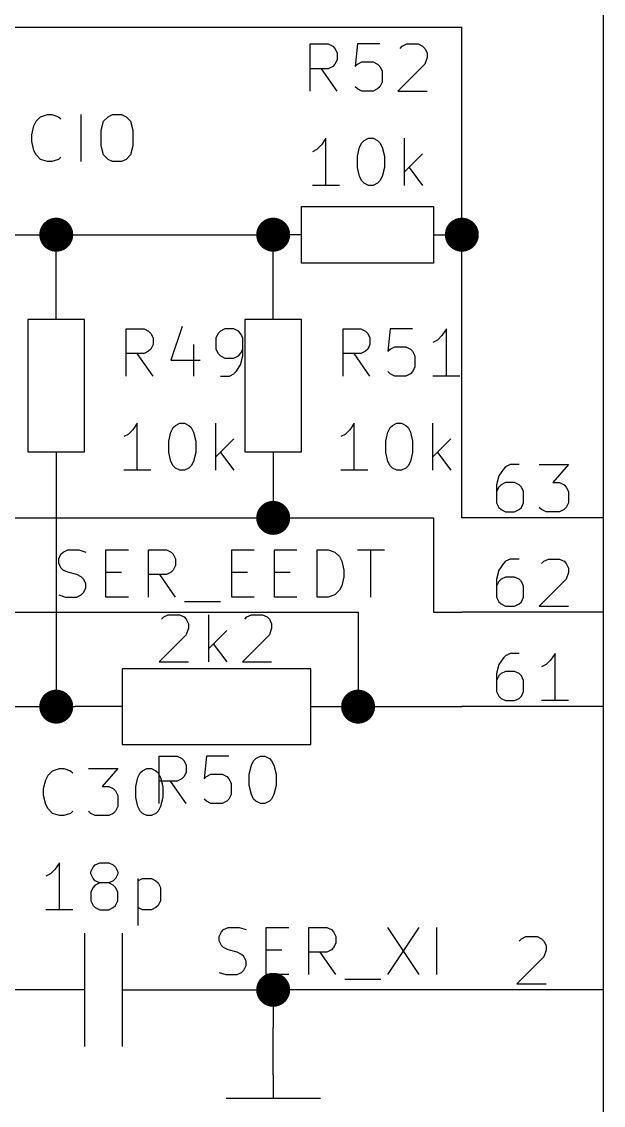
# Model space of a CAD drawing. Extents: x 0.4 to 16.1, y -11.3 to -0.4.
# Drawn here: x 9.493 to 10.11, y -4.712 to -3.564 of the extents above; entities that cross this region are included whole.
import ezdxf

# ---------------------------------------------------------------- set-up
doc = ezdxf.new("R2010")
doc.units = 0
doc.header["$MEASUREMENT"] = 0
for name, color, linetype in [('BLACK', 7, 'CONTINUOUS'), ('BROWN2', 54, 'CONTINUOUS'), ('CYAN2', 4, 'CONTINUOUS'), ('GREEN2', 3, 'CONTINUOUS'), ('LYELLOW', 51, 'CONTINUOUS'), ('RED2', 1, 'CONTINUOUS')]:
    doc.layers.add(name, color=color, linetype=linetype)

msp = doc.modelspace()

# ---------------------------------------------------------------- linework, layer by layer
at = {"layer": 'BLACK', "linetype": 'CONTINUOUS'}
for p, q in [((9.53265, -4.13339), (9.53503, -4.12863)), ((9.53503, -4.12863), (9.53741, -4.12625)), ((9.53741, -4.12625), (9.54217, -4.12387)), ((9.54217, -4.12387), (9.55407, -4.12387)), ((9.55407, -4.12387), (9.56122, -4.12625)), ((9.58265, -4.17387), (9.58265, -4.12387)), ((9.58265, -4.12387), (9.60646, -4.12387)), ((9.62789, -4.17387), (9.62789, -4.12387)), ((9.62789, -4.12387), (9.64693, -4.12387)), ((9.64693, -4.12387), (9.6517, -4.12625)), ((9.6517, -4.12625), (9.65407, -4.12863)), ((9.65407, -4.12863), (9.65646, -4.13339)), ((9.71598, -4.17387), (9.71598, -4.12387)), ((9.71598, -4.12387), (9.73979, -4.12387)), ((9.76122, -4.17387), (9.76122, -4.12387)), ((9.76122, -4.12387), (9.78503, -4.12387)), ((9.80646, -4.17387), (9.80646, -4.12387)), ((9.80646, -4.12387), (9.81836, -4.12387)), ((9.81836, -4.12387), (9.8255, -4.12625)), ((9.8255, -4.12625), (9.83027, -4.13101)), ((9.83027, -4.13101), (9.83265, -4.13577)), ((9.84931, -4.12387), (9.87789, -4.12387)), ((9.8636, -4.17387), (9.8636, -4.12387)), ((9.53265, -4.13815), (9.53265, -4.13339)), ((9.53503, -4.14291), (9.53265, -4.13815)), ((9.53741, -4.1453), (9.53503, -4.14291)), ((9.65646, -4.14053), (9.65407, -4.1453)), ((9.65646, -4.13339), (9.65646, -4.14053)), ((9.83265, -4.13577), (9.83503, -4.1453)), ((9.54217, -4.14767), (9.53741, -4.1453)), ((9.5517, -4.15006), (9.54217, -4.14767)), ((9.55646, -4.15244), (9.5517, -4.15006)), ((9.55884, -4.15482), (9.55646, -4.15244)), ((9.56122, -4.15958), (9.55884, -4.15482)), ((9.58265, -4.14767), (9.59931, -4.14767)), ((9.64693, -4.15006), (9.62789, -4.15006)), ((9.65646, -4.17387), (9.63979, -4.15006)), ((9.6517, -4.14767), (9.64693, -4.15006)), ((9.65407, -4.1453), (9.6517, -4.14767)), ((9.71598, -4.14767), (9.73265, -4.14767)), ((9.76122, -4.14767), (9.77789, -4.14767)), ((9.83503, -4.15244), (9.83265, -4.16196)), ((9.83503, -4.1453), (9.83503, -4.15244)), ((9.55884, -4.1691), (9.56122, -4.16434)), ((9.56122, -4.16434), (9.56122, -4.15958)), ((9.83027, -4.16672), (9.8255, -4.17148)), ((9.83265, -4.16196), (9.83027, -4.16672)), ((9.53265, -4.17148), (9.53979, -4.17387)), ((9.53979, -4.17387), (9.5517, -4.17387)), ((9.5517, -4.17387), (9.55646, -4.17148)), ((9.55646, -4.17148), (9.55884, -4.1691)), ((9.60646, -4.17387), (9.58265, -4.17387)), ((9.66598, -4.17863), (9.70407, -4.17863)), ((9.73979, -4.17387), (9.71598, -4.17387)), ((9.78503, -4.17387), (9.76122, -4.17387)), ((9.81836, -4.17387), (9.80646, -4.17387)), ((9.8255, -4.17148), (9.81836, -4.17387)), ((9.70265, -4.53339), (9.70503, -4.52863)), ((9.70265, -4.53815), (9.70265, -4.53339)), ((9.70503, -4.52863), (9.70741, -4.52625)), ((9.70741, -4.52625), (9.71217, -4.52387)), ((9.71217, -4.52387), (9.72407, -4.52387)), ((9.72407, -4.52387), (9.73122, -4.52625)), ((9.75265, -4.57387), (9.75265, -4.52387)), ((9.75265, -4.52387), (9.77646, -4.52387)), ((9.79789, -4.57387), (9.79789, -4.52387)), ((9.79789, -4.52387), (9.81693, -4.52387)), ((9.81693, -4.52387), (9.8217, -4.52625)), ((9.8217, -4.52625), (9.82407, -4.52863)), ((9.82407, -4.52863), (9.82646, -4.53339)), ((9.82646, -4.53339), (9.82646, -4.54053)), ((9.88122, -4.52387), (9.91455, -4.57387)), ((9.91455, -4.52387), (9.88122, -4.57387)), ((9.9336, -4.57387), (9.9336, -4.52387)), ((9.70503, -4.54291), (9.70265, -4.53815)), ((9.70741, -4.5453), (9.70503, -4.54291)), ((9.71217, -4.54767), (9.70741, -4.5453)), ((9.82407, -4.5453), (9.8217, -4.54767)), ((9.82646, -4.54053), (9.82407, -4.5453)), ((9.7217, -4.55006), (9.71217, -4.54767)), ((9.72646, -4.55244), (9.7217, -4.55006)), ((9.72884, -4.55482), (9.72646, -4.55244)), ((9.73122, -4.55958), (9.72884, -4.55482)), ((9.75265, -4.54767), (9.76931, -4.54767)), ((9.81693, -4.55006), (9.79789, -4.55006)), ((9.82646, -4.57387), (9.80979, -4.55006)), ((9.8217, -4.54767), (9.81693, -4.55006)), ((9.72646, -4.57148), (9.72884, -4.5691)), ((9.72884, -4.5691), (9.73122, -4.56434)), ((9.73122, -4.56434), (9.73122, -4.55958)), ((9.70265, -4.57148), (9.70979, -4.57387)), ((9.70979, -4.57387), (9.7217, -4.57387)), ((9.7217, -4.57387), (9.72646, -4.57148)), ((9.77646, -4.57387), (9.75265, -4.57387)), ((9.83598, -4.57863), (9.87407, -4.57863))]:
    msp.add_line(p, q, dxfattribs=at)
at = {"layer": 'BROWN2', "linetype": 'CONTINUOUS'}
for p, q in [((9.50634, -3.67452), (9.50872, -3.66976)), ((9.50872, -3.66976), (9.51348, -3.665)), ((9.51348, -3.665), (9.52063, -3.66262)), ((9.52063, -3.66262), (9.52539, -3.66262)), ((9.52539, -3.66262), (9.53253, -3.665)), ((9.53253, -3.665), (9.53491, -3.66738)), ((9.55634, -3.71262), (9.55634, -3.66262)), ((9.57777, -3.67928), (9.58015, -3.66976)), ((9.58015, -3.66976), (9.58491, -3.665)), ((9.58491, -3.665), (9.58967, -3.66262)), ((9.58967, -3.66262), (9.5992, -3.66262)), ((9.5992, -3.66262), (9.60396, -3.665)), ((9.60396, -3.665), (9.60872, -3.66976)), ((9.60872, -3.66976), (9.6111, -3.67928)), ((9.50396, -3.68405), (9.50634, -3.67452)), ((9.50396, -3.69119), (9.50396, -3.68405)), ((9.57777, -3.69595), (9.57777, -3.67928)), ((9.6111, -3.67928), (9.6111, -3.69595)), ((9.50634, -3.70071), (9.50396, -3.69119)), ((9.58015, -3.70547), (9.57777, -3.69595)), ((9.6111, -3.69595), (9.60872, -3.70547)), ((9.50872, -3.70547), (9.50634, -3.70071)), ((9.51348, -3.71024), (9.50872, -3.70547)), ((9.53491, -3.70785), (9.53253, -3.71024)), ((9.58491, -3.71024), (9.58015, -3.70547)), ((9.60872, -3.70547), (9.60396, -3.71024)), ((9.52063, -3.71262), (9.51348, -3.71024)), ((9.52539, -3.71262), (9.52063, -3.71262)), ((9.53253, -3.71024), (9.52539, -3.71262)), ((9.58967, -3.71262), (9.58491, -3.71024)), ((9.5992, -3.71262), (9.58967, -3.71262)), ((9.60396, -3.71024), (9.5992, -3.71262))]:
    msp.add_line(p, q, dxfattribs=at)
at = {"layer": 'CYAN2', "linetype": 'CONTINUOUS'}
for p, q in [((9.79928, -3.63795), (9.79928, -3.58795)), ((9.79928, -3.58795), (9.81833, -3.58795)), ((9.81833, -3.58795), (9.82309, -3.59033)), ((9.82309, -3.59033), (9.82547, -3.59271)), ((9.82547, -3.59271), (9.82785, -3.59748)), ((9.84928, -3.58795), (9.8469, -3.61176)), ((9.87309, -3.58795), (9.84928, -3.58795)), ((9.89452, -3.59271), (9.8969, -3.59033)), ((9.8969, -3.59033), (9.90167, -3.58795)), ((9.90167, -3.58795), (9.91357, -3.58795)), ((9.91357, -3.58795), (9.91833, -3.59033)), ((9.91833, -3.59033), (9.92071, -3.59271)), ((9.92071, -3.59271), (9.92309, -3.59748)), ((9.82785, -3.60462), (9.82547, -3.60938)), ((9.82785, -3.59748), (9.82785, -3.60462)), ((9.92309, -3.60224), (9.92071, -3.60938)), ((9.92309, -3.59748), (9.92309, -3.60224)), ((9.81833, -3.61414), (9.79928, -3.61414)), ((9.82785, -3.63795), (9.81119, -3.61414)), ((9.82309, -3.61176), (9.81833, -3.61414)), ((9.82547, -3.60938), (9.82309, -3.61176)), ((9.8469, -3.61176), (9.84928, -3.60938)), ((9.84928, -3.60938), (9.85405, -3.607)), ((9.85405, -3.607), (9.86595, -3.607)), ((9.86595, -3.607), (9.87071, -3.60938)), ((9.87071, -3.60938), (9.87309, -3.61176)), ((9.87309, -3.61176), (9.87547, -3.61652)), ((9.92071, -3.60938), (9.89214, -3.63795)), ((9.87547, -3.61652), (9.87547, -3.62843)), ((9.84928, -3.63557), (9.8469, -3.63319)), ((9.85405, -3.63795), (9.84928, -3.63557)), ((9.86595, -3.63795), (9.85405, -3.63795)), ((9.87071, -3.63557), (9.86595, -3.63795)), ((9.87309, -3.63319), (9.87071, -3.63557)), ((9.87547, -3.62843), (9.87309, -3.63319)), ((9.89214, -3.63795), (9.92309, -3.63795)), ((9.81119, -3.69497), (9.80643, -3.69974)), ((9.81595, -3.68783), (9.81119, -3.69497)), ((9.81595, -3.73783), (9.81595, -3.68783)), ((9.85167, -3.69735), (9.85405, -3.69259)), ((9.85405, -3.69259), (9.85643, -3.69021)), ((9.85643, -3.69021), (9.86119, -3.68783)), ((9.86119, -3.68783), (9.86595, -3.68783)), ((9.86595, -3.68783), (9.87071, -3.69021)), ((9.87071, -3.69021), (9.87309, -3.69259)), ((9.87309, -3.69259), (9.87547, -3.69735)), ((9.89928, -3.73783), (9.89928, -3.68783)), ((9.80643, -3.69974), (9.80167, -3.70211)), ((9.84928, -3.70688), (9.85167, -3.69735)), ((9.84928, -3.71878), (9.84928, -3.70688)), ((9.87547, -3.69735), (9.87785, -3.70688)), ((9.87785, -3.70688), (9.87785, -3.71878)), ((9.91833, -3.7045), (9.89928, -3.72354)), ((9.85167, -3.72831), (9.84928, -3.71878)), ((9.87785, -3.71878), (9.87547, -3.72831)), ((9.90405, -3.71878), (9.91833, -3.73783)), ((9.85405, -3.73307), (9.85167, -3.72831)), ((9.87547, -3.72831), (9.87309, -3.73307)), ((9.83024, -3.73783), (9.80167, -3.73783)), ((9.85643, -3.73545), (9.85405, -3.73307)), ((9.86119, -3.73783), (9.85643, -3.73545)), ((9.86595, -3.73783), (9.86119, -3.73783)), ((9.87071, -3.73545), (9.86595, -3.73783)), ((9.87309, -3.73307), (9.87071, -3.73545)), ((9.60403, -3.93976), (9.60403, -3.88976)), ((9.60403, -3.88976), (9.62307, -3.88976)), ((9.62307, -3.88976), (9.62784, -3.89214)), ((9.66355, -3.88737), (9.65165, -3.92309)), ((9.70879, -3.88976), (9.70403, -3.89214)), ((9.71831, -3.88976), (9.70879, -3.88976)), ((9.72307, -3.89214), (9.71831, -3.88976)), ((9.83403, -3.93976), (9.83403, -3.88976)), ((9.83403, -3.88976), (9.85307, -3.88976)), ((9.85307, -3.88976), (9.85784, -3.89214)), ((9.88403, -3.88976), (9.88165, -3.91356)), ((9.90784, -3.88976), (9.88403, -3.88976)), ((9.94355, -3.88976), (9.93879, -3.8969)), ((9.94355, -3.93976), (9.94355, -3.88976)), ((9.62784, -3.89214), (9.63022, -3.89452)), ((9.63022, -3.89452), (9.6326, -3.89928)), ((9.6326, -3.89928), (9.6326, -3.90642)), ((9.70165, -3.89452), (9.69927, -3.89928)), ((9.69927, -3.89928), (9.69927, -3.91119)), ((9.70403, -3.89214), (9.70165, -3.89452)), ((9.72546, -3.89452), (9.72307, -3.89214)), ((9.72784, -3.89928), (9.72546, -3.89452)), ((9.72784, -3.91833), (9.72784, -3.89928)), ((9.85784, -3.89214), (9.86022, -3.89452)), ((9.86022, -3.89452), (9.8626, -3.89928)), ((9.8626, -3.89928), (9.8626, -3.90642)), ((9.93403, -3.90166), (9.92927, -3.90404)), ((9.93879, -3.8969), (9.93403, -3.90166)), ((9.62784, -3.91356), (9.62307, -3.91594)), ((9.63022, -3.91119), (9.62784, -3.91356)), ((9.6326, -3.90642), (9.63022, -3.91119)), ((9.67546, -3.90642), (9.67546, -3.93976)), ((9.69927, -3.91119), (9.70165, -3.91594)), ((9.72546, -3.91594), (9.72784, -3.91119)), ((9.85784, -3.91356), (9.85307, -3.91594)), ((9.86022, -3.91119), (9.85784, -3.91356)), ((9.8626, -3.90642), (9.86022, -3.91119)), ((9.88165, -3.91356), (9.88403, -3.91119)), ((9.88403, -3.91119), (9.88879, -3.9088)), ((9.88879, -3.9088), (9.90069, -3.9088)), ((9.90069, -3.9088), (9.90546, -3.91119)), ((9.90546, -3.91119), (9.90784, -3.91356)), ((9.90784, -3.91356), (9.91022, -3.91833)), ((9.62307, -3.91594), (9.60403, -3.91594)), ((9.6326, -3.93976), (9.61593, -3.91594)), ((9.65165, -3.92309), (9.6826, -3.92309)), ((9.70165, -3.91594), (9.70403, -3.91833)), ((9.70403, -3.91833), (9.70879, -3.92071)), ((9.70879, -3.92071), (9.71831, -3.92071)), ((9.71831, -3.92071), (9.72307, -3.91833)), ((9.72307, -3.91833), (9.72546, -3.91594)), ((9.72546, -3.92785), (9.72784, -3.91833)), ((9.85307, -3.91594), (9.83403, -3.91594)), ((9.8626, -3.93976), (9.84593, -3.91594)), ((9.91022, -3.91833), (9.91022, -3.93023)), ((9.71355, -3.93976), (9.71831, -3.93737)), ((9.71831, -3.93737), (9.72069, -3.93499)), ((9.72069, -3.93499), (9.72546, -3.92785)), ((9.88403, -3.93737), (9.88165, -3.93499)), ((9.88879, -3.93976), (9.88403, -3.93737)), ((9.90546, -3.93737), (9.90069, -3.93976)), ((9.90784, -3.93499), (9.90546, -3.93737)), ((9.91022, -3.93023), (9.90784, -3.93499)), ((9.70403, -3.93976), (9.71355, -3.93976)), ((9.90069, -3.93976), (9.88879, -3.93976)), ((9.95784, -3.93976), (9.92927, -3.93976)), ((9.61593, -3.98963), (9.61117, -3.99678)), ((9.61593, -4.03963), (9.61593, -3.98963)), ((9.65165, -3.99916), (9.65403, -3.99439)), ((9.65403, -3.99439), (9.65641, -3.99202)), ((9.65641, -3.99202), (9.66117, -3.98963)), ((9.66117, -3.98963), (9.66593, -3.98963)), ((9.66593, -3.98963), (9.67069, -3.99202)), ((9.67069, -3.99202), (9.67307, -3.99439)), ((9.67307, -3.99439), (9.67545, -3.99916)), ((9.69926, -4.03963), (9.69926, -3.98963)), ((9.84593, -3.98963), (9.84117, -3.99678)), ((9.84593, -4.03963), (9.84593, -3.98963)), ((9.88165, -3.99916), (9.88403, -3.99439)), ((9.88403, -3.99439), (9.88641, -3.99202)), ((9.88641, -3.99202), (9.89117, -3.98963)), ((9.89117, -3.98963), (9.89593, -3.98963)), ((9.89593, -3.98963), (9.90069, -3.99202)), ((9.90069, -3.99202), (9.90307, -3.99439)), ((9.90307, -3.99439), (9.90545, -3.99916)), ((9.92926, -4.03963), (9.92926, -3.98963)), ((9.60641, -4.00154), (9.60165, -4.00392)), ((9.61117, -3.99678), (9.60641, -4.00154)), ((9.64926, -4.00868), (9.65165, -3.99916)), ((9.67545, -3.99916), (9.67783, -4.00868)), ((9.71831, -4.0063), (9.69926, -4.02535)), ((9.83641, -4.00154), (9.83165, -4.00392)), ((9.84117, -3.99678), (9.83641, -4.00154)), ((9.87926, -4.00868), (9.88165, -3.99916)), ((9.90545, -3.99916), (9.90783, -4.00868)), ((9.94831, -4.0063), (9.92926, -4.02535)), ((9.64926, -4.02059), (9.64926, -4.00868)), ((9.67783, -4.00868), (9.67783, -4.02059)), ((9.87926, -4.02059), (9.87926, -4.00868)), ((9.90783, -4.00868), (9.90783, -4.02059)), ((9.65165, -4.03011), (9.64926, -4.02059)), ((9.67783, -4.02059), (9.67545, -4.03011)), ((9.70403, -4.02059), (9.71831, -4.03963)), ((9.88165, -4.03011), (9.87926, -4.02059)), ((9.90783, -4.02059), (9.90545, -4.03011)), ((9.93403, -4.02059), (9.94831, -4.03963)), ((9.63022, -4.03963), (9.60165, -4.03963)), ((9.65403, -4.03487), (9.65165, -4.03011)), ((9.65641, -4.03725), (9.65403, -4.03487)), ((9.66117, -4.03963), (9.65641, -4.03725)), ((9.66593, -4.03963), (9.66117, -4.03963)), ((9.67069, -4.03725), (9.66593, -4.03963)), ((9.67307, -4.03487), (9.67069, -4.03725)), ((9.67545, -4.03011), (9.67307, -4.03487)), ((9.86022, -4.03963), (9.83165, -4.03963)), ((9.88403, -4.03487), (9.88165, -4.03011)), ((9.88641, -4.03725), (9.88403, -4.03487)), ((9.89117, -4.03963), (9.88641, -4.03725)), ((9.89593, -4.03963), (9.89117, -4.03963)), ((9.90069, -4.03725), (9.89593, -4.03963)), ((9.90307, -4.03487), (9.90069, -4.03725)), ((9.90545, -4.03011), (9.90307, -4.03487)), ((9.64167, -4.19737), (9.64405, -4.195)), ((9.64405, -4.195), (9.64881, -4.19261)), ((9.64881, -4.19261), (9.66071, -4.19261)), ((9.66071, -4.19261), (9.66547, -4.195)), ((9.66547, -4.195), (9.66785, -4.19737)), ((9.66785, -4.19737), (9.67024, -4.20214)), ((9.69167, -4.24261), (9.69167, -4.19261)), ((9.72976, -4.19737), (9.73214, -4.195)), ((9.73214, -4.195), (9.7369, -4.19261)), ((9.7369, -4.19261), (9.74881, -4.19261)), ((9.74881, -4.19261), (9.75357, -4.195)), ((9.75357, -4.195), (9.75595, -4.19737)), ((9.75595, -4.19737), (9.75833, -4.20214)), ((9.67024, -4.2069), (9.66785, -4.21404)), ((9.67024, -4.20214), (9.67024, -4.2069)), ((9.71071, -4.20928), (9.69167, -4.22833)), ((9.75833, -4.2069), (9.75595, -4.21404)), ((9.75833, -4.20214), (9.75833, -4.2069)), ((9.66785, -4.21404), (9.63928, -4.24261)), ((9.69643, -4.22357), (9.71071, -4.24261)), ((9.75595, -4.21404), (9.72738, -4.24261)), ((9.63928, -4.24261), (9.67024, -4.24261)), ((9.72738, -4.24261), (9.75833, -4.24261)), ((9.63928, -4.39261), (9.63928, -4.34261)), ((9.63928, -4.34261), (9.65833, -4.34261)), ((9.65833, -4.34261), (9.66309, -4.345)), ((9.66309, -4.345), (9.66547, -4.34737)), ((9.66547, -4.34737), (9.66785, -4.35214)), ((9.68928, -4.34261), (9.6869, -4.36642)), ((9.71309, -4.34261), (9.68928, -4.34261)), ((9.7369, -4.35214), (9.73928, -4.34737)), ((9.73928, -4.34737), (9.74167, -4.345)), ((9.74167, -4.345), (9.74643, -4.34261)), ((9.74643, -4.34261), (9.75119, -4.34261)), ((9.75119, -4.34261), (9.75595, -4.345)), ((9.75595, -4.345), (9.75833, -4.34737)), ((9.75833, -4.34737), (9.76071, -4.35214)), ((9.51903, -4.36736), (9.52141, -4.36259)), ((9.52141, -4.36259), (9.52617, -4.35783)), ((9.52617, -4.35783), (9.53332, -4.35545)), ((9.53332, -4.35545), (9.53808, -4.35545)), ((9.53808, -4.35545), (9.54522, -4.35783)), ((9.54522, -4.35783), (9.5476, -4.36021)), ((9.56427, -4.35545), (9.59522, -4.35545)), ((9.59522, -4.35545), (9.57856, -4.3745)), ((9.61665, -4.36498), (9.61903, -4.36021)), ((9.61903, -4.36021), (9.62141, -4.35783)), ((9.62141, -4.35783), (9.62617, -4.35545)), ((9.62617, -4.35545), (9.63094, -4.35545)), ((9.63094, -4.35545), (9.6357, -4.35783)), ((9.6357, -4.35783), (9.63808, -4.36021)), ((9.63808, -4.36021), (9.64046, -4.36498)), ((9.66785, -4.35928), (9.66547, -4.36404)), ((9.66785, -4.35214), (9.66785, -4.35928)), ((9.68928, -4.36404), (9.69405, -4.36166)), ((9.69405, -4.36166), (9.70595, -4.36166)), ((9.70595, -4.36166), (9.71071, -4.36404)), ((9.73452, -4.36166), (9.7369, -4.35214)), ((9.73452, -4.37357), (9.73452, -4.36166)), ((9.76071, -4.35214), (9.76309, -4.36166)), ((9.76309, -4.36166), (9.76309, -4.37357)), ((9.51665, -4.37688), (9.51903, -4.36736)), ((9.61427, -4.3745), (9.61665, -4.36498)), ((9.65833, -4.3688), (9.63928, -4.3688)), ((9.64046, -4.36498), (9.64284, -4.3745)), ((9.66785, -4.39261), (9.65119, -4.3688)), ((9.66309, -4.36642), (9.65833, -4.3688)), ((9.66547, -4.36404), (9.66309, -4.36642)), ((9.6869, -4.36642), (9.68928, -4.36404)), ((9.71071, -4.36404), (9.71309, -4.36642)), ((9.71309, -4.36642), (9.71547, -4.37119)), ((9.71547, -4.37119), (9.71547, -4.38309)), ((9.7369, -4.38309), (9.73452, -4.37357)), ((9.76309, -4.37357), (9.76071, -4.38309)), ((9.51665, -4.38402), (9.51665, -4.37688)), ((9.51903, -4.39355), (9.51665, -4.38402)), ((9.57856, -4.3745), (9.5857, -4.3745)), ((9.5857, -4.3745), (9.59046, -4.37688)), ((9.59046, -4.37688), (9.59284, -4.37926)), ((9.59284, -4.37926), (9.59522, -4.38402)), ((9.59522, -4.38402), (9.59522, -4.39593)), ((9.61427, -4.38641), (9.61427, -4.3745)), ((9.64284, -4.3745), (9.64284, -4.38641)), ((9.71547, -4.38309), (9.71309, -4.38785)), ((9.73928, -4.38785), (9.7369, -4.38309)), ((9.76071, -4.38309), (9.75833, -4.38785)), ((9.52141, -4.39831), (9.51903, -4.39355)), ((9.59522, -4.39593), (9.59284, -4.40069)), ((9.61665, -4.39593), (9.61427, -4.38641)), ((9.61903, -4.40069), (9.61665, -4.39593)), ((9.64046, -4.39593), (9.63808, -4.40069)), ((9.64284, -4.38641), (9.64046, -4.39593)), ((9.68928, -4.39023), (9.6869, -4.38785)), ((9.69405, -4.39261), (9.68928, -4.39023)), ((9.70595, -4.39261), (9.69405, -4.39261)), ((9.71071, -4.39023), (9.70595, -4.39261)), ((9.71309, -4.38785), (9.71071, -4.39023)), ((9.74167, -4.39023), (9.73928, -4.38785)), ((9.74643, -4.39261), (9.74167, -4.39023)), ((9.75119, -4.39261), (9.74643, -4.39261)), ((9.75595, -4.39023), (9.75119, -4.39261)), ((9.75833, -4.38785), (9.75595, -4.39023)), ((9.52617, -4.40307), (9.52141, -4.39831)), ((9.53332, -4.40545), (9.52617, -4.40307)), ((9.53808, -4.40545), (9.53332, -4.40545)), ((9.54522, -4.40307), (9.53808, -4.40545)), ((9.5476, -4.40069), (9.54522, -4.40307)), ((9.56665, -4.40307), (9.56427, -4.40069)), ((9.57141, -4.40545), (9.56665, -4.40307)), ((9.5857, -4.40545), (9.57141, -4.40545)), ((9.59046, -4.40307), (9.5857, -4.40545)), ((9.59284, -4.40069), (9.59046, -4.40307)), ((9.62141, -4.40307), (9.61903, -4.40069)), ((9.62617, -4.40545), (9.62141, -4.40307)), ((9.63094, -4.40545), (9.62617, -4.40545)), ((9.6357, -4.40307), (9.63094, -4.40545)), ((9.63808, -4.40069), (9.6357, -4.40307)), ((9.52856, -4.46247), (9.5238, -4.46724)), ((9.53332, -4.45533), (9.52856, -4.46247)), ((9.53332, -4.50533), (9.53332, -4.45533)), ((9.56665, -4.46485), (9.56903, -4.46009)), ((9.56665, -4.46724), (9.56665, -4.46485)), ((9.56903, -4.46009), (9.57141, -4.45771)), ((9.57141, -4.45771), (9.57617, -4.45533)), ((9.57617, -4.45533), (9.5857, -4.45533)), ((9.5857, -4.45533), (9.59046, -4.45771)), ((9.59046, -4.45771), (9.59284, -4.46009)), ((9.59284, -4.46009), (9.59522, -4.46485)), ((9.59522, -4.46485), (9.59522, -4.46724)), ((9.5238, -4.46724), (9.51903, -4.46961)), ((9.56903, -4.472), (9.56665, -4.46724)), ((9.57141, -4.47438), (9.56903, -4.472)), ((9.57617, -4.47676), (9.57141, -4.47438)), ((9.57617, -4.47676), (9.57141, -4.47914)), ((9.5857, -4.47676), (9.57617, -4.47676)), ((9.59046, -4.47438), (9.5857, -4.47676)), ((9.59046, -4.47914), (9.5857, -4.47676)), ((9.59284, -4.472), (9.59046, -4.47438)), ((9.59522, -4.46724), (9.59284, -4.472)), ((9.61665, -4.472), (9.61665, -4.522)), ((9.61665, -4.47438), (9.62141, -4.472)), ((9.62141, -4.472), (9.63094, -4.472)), ((9.63094, -4.472), (9.6357, -4.47438)), ((9.6357, -4.47438), (9.63808, -4.47676)), ((9.63808, -4.47676), (9.64046, -4.48152)), ((9.56903, -4.48152), (9.56665, -4.48628)), ((9.56665, -4.48628), (9.56665, -4.49581)), ((9.57141, -4.47914), (9.56903, -4.48152)), ((9.59284, -4.48152), (9.59046, -4.47914)), ((9.59522, -4.48628), (9.59284, -4.48152)), ((9.59522, -4.49581), (9.59522, -4.48628)), ((9.64046, -4.48152), (9.64046, -4.49581)), ((9.56665, -4.49581), (9.56903, -4.50057)), ((9.59284, -4.50057), (9.59522, -4.49581)), ((9.64046, -4.49581), (9.63808, -4.50057)), ((9.5476, -4.50533), (9.51903, -4.50533)), ((9.56903, -4.50057), (9.57141, -4.50295)), ((9.57141, -4.50295), (9.57617, -4.50533)), ((9.57617, -4.50533), (9.5857, -4.50533)), ((9.5857, -4.50533), (9.59046, -4.50295)), ((9.59046, -4.50295), (9.59284, -4.50057)), ((9.62141, -4.50533), (9.61665, -4.50295)), ((9.63094, -4.50533), (9.62141, -4.50533)), ((9.6357, -4.50295), (9.63094, -4.50533)), ((9.63808, -4.50057), (9.6357, -4.50295))]:
    msp.add_line(p, q, dxfattribs=at)
at = {"layer": 'GREEN2', "linetype": 'CONTINUOUS'}
for p, q in [((8.72, -3.57), (9.96, -3.57)), ((9.96, -3.79), (9.96, -3.57)), ((9.12, -3.79), (9.53, -3.79)), ((9.53, -3.79), (9.76, -3.79)), ((9.53, -3.85), (9.53, -3.79)), ((9.76, -3.85), (9.76, -3.79)), ((9.96, -4.09), (9.96, -3.79)), ((9.53, -4.05), (9.53, -4.29)), ((9.76, -4.05), (9.76, -4.09)), ((9.52, -4.09), (9.76, -4.09)), ((9.76, -4.09), (9.93, -4.09)), ((9.93, -4.09), (9.93, -4.19)), ((9.52, -4.19), (9.85, -4.19)), ((9.85, -4.19), (9.85, -4.29)), ((9.93, -4.19), (9.96, -4.19)), ((9.52, -4.29), (9.53, -4.29)), ((9.53, -4.29), (9.55, -4.29)), ((9.85, -4.29), (9.96, -4.29)), ((9.68, -4.59), (9.76, -4.59)), ((9.76, -4.59), (9.76, -4.63)), ((9.96, -4.59), (9.76, -4.59))]:
    msp.add_line(p, q, dxfattribs=at)
at = {"layer": 'GREEN2', "const_width": 0.018}
for points in [[(9.521, -3.79, 1), (9.539, -3.79, 1)], [(9.751, -3.79, 1), (9.769, -3.79, 1)], [(9.951, -3.79, 1), (9.969, -3.79, 1)], [(9.751, -4.09, 1), (9.769, -4.09, 1)], [(9.521, -4.29, 1), (9.539, -4.29, 1)], [(9.841, -4.29, 1), (9.859, -4.29, 1)], [(9.751, -4.59, 1), (9.769, -4.59, 1)]]:
    msp.add_lwpolyline(points, format="xyb", close=True, dxfattribs=at)
at = {"layer": 'LYELLOW', "linetype": 'CONTINUOUS'}
msp.add_line((10.11, -5.44), (10.11, -1.34), dxfattribs=at)
at = {"layer": 'RED2', "linetype": 'CONTINUOUS'}
for p, q in [((10.11, -5.44), (10.11, -1.34)), ((10.11, -5.44), (10.11, -1.34)), ((9.79, -3.82), (9.79, -3.76)), ((9.79, -3.76), (9.93, -3.76)), ((9.93, -3.76), (9.93, -3.82)), ((9.79, -3.79), (9.76, -3.79)), ((9.93, -3.79), (9.96, -3.79)), ((9.93, -3.82), (9.79, -3.82)), ((9.53, -3.88), (9.53, -3.85)), ((9.76, -3.88), (9.76, -3.85)), ((9.56, -3.88), (9.5, -3.88)), ((9.5, -3.88), (9.5, -4.02)), ((9.56, -4.02), (9.56, -3.88)), ((9.79, -3.88), (9.73, -3.88)), ((9.73, -3.88), (9.73, -4.02)), ((9.79, -4.02), (9.79, -3.88)), ((9.5, -4.02), (9.56, -4.02)), ((9.53, -4.02), (9.53, -4.05)), ((9.73, -4.02), (9.79, -4.02)), ((9.76, -4.02), (9.76, -4.05)), ((10.004, -4.03838), (9.99928, -4.04552)), ((10.0064, -4.036), (10.004, -4.03838)), ((10.0112, -4.03362), (10.0064, -4.036)), ((10.0207, -4.03362), (10.0112, -4.03362)), ((10.0421, -4.03362), (10.0731, -4.03362)), ((10.0731, -4.03362), (10.0564, -4.05267)), ((9.99928, -4.04552), (9.9969, -4.05505)), ((9.9969, -4.05505), (9.9969, -4.07409)), ((9.99928, -4.05743), (9.9969, -4.06219)), ((10.0017, -4.05505), (9.99928, -4.05743)), ((10.0064, -4.05267), (10.0017, -4.05505)), ((10.0159, -4.05267), (10.0064, -4.05267)), ((10.0207, -4.05505), (10.0159, -4.05267)), ((10.0231, -4.05743), (10.0207, -4.05505)), ((10.0255, -4.06219), (10.0231, -4.05743)), ((10.0255, -4.07409), (10.0255, -4.06219)), ((10.0564, -4.05267), (10.0636, -4.05267)), ((10.0636, -4.05267), (10.0683, -4.05505)), ((10.0683, -4.05505), (10.0707, -4.05743)), ((10.0707, -4.05743), (10.0731, -4.06219)), ((10.0731, -4.06219), (10.0731, -4.07409)), ((9.9969, -4.07409), (9.99928, -4.07885)), ((10.0231, -4.07885), (10.0255, -4.07409)), ((10.0731, -4.07409), (10.0707, -4.07885)), ((9.99928, -4.07885), (10.0017, -4.08124)), ((10.0017, -4.08124), (10.0064, -4.08362)), ((10.0064, -4.08362), (10.0159, -4.08362)), ((10.0159, -4.08362), (10.0207, -4.08124)), ((10.0207, -4.08124), (10.0231, -4.07885)), ((10.0445, -4.08124), (10.0421, -4.07885)), ((10.0493, -4.08362), (10.0445, -4.08124)), ((10.0636, -4.08362), (10.0493, -4.08362)), ((10.0683, -4.08124), (10.0636, -4.08362)), ((10.0707, -4.07885), (10.0683, -4.08124)), ((9.42, -4.09), (9.52, -4.09)), ((10.11, -4.09), (9.96, -4.09)), ((10.004, -4.13838), (9.99928, -4.14552)), ((10.0064, -4.136), (10.004, -4.13838)), ((10.0112, -4.13362), (10.0064, -4.136)), ((10.0207, -4.13362), (10.0112, -4.13362)), ((10.0445, -4.13838), (10.0469, -4.136)), ((10.0469, -4.136), (10.0517, -4.13362)), ((10.0517, -4.13362), (10.0636, -4.13362)), ((10.0636, -4.13362), (10.0683, -4.136)), ((10.0683, -4.136), (10.0707, -4.13838)), ((10.0707, -4.13838), (10.0731, -4.14314)), ((10.0731, -4.14314), (10.0731, -4.1479)), ((9.99928, -4.14552), (9.9969, -4.15505)), ((9.9969, -4.15505), (9.9969, -4.17409)), ((10.0017, -4.15505), (9.99928, -4.15743)), ((10.0064, -4.15267), (10.0017, -4.15505)), ((10.0159, -4.15267), (10.0064, -4.15267)), ((10.0207, -4.15505), (10.0159, -4.15267)), ((10.0231, -4.15743), (10.0207, -4.15505)), ((10.0707, -4.15505), (10.0421, -4.18362)), ((10.0731, -4.1479), (10.0707, -4.15505)), ((9.99928, -4.15743), (9.9969, -4.16219)), ((10.0255, -4.16219), (10.0231, -4.15743)), ((10.0255, -4.17409), (10.0255, -4.16219)), ((9.9969, -4.17409), (9.99928, -4.17885)), ((9.99928, -4.17885), (10.0017, -4.18124)), ((10.0207, -4.18124), (10.0231, -4.17885)), ((10.0231, -4.17885), (10.0255, -4.17409)), ((9.42, -4.19), (9.52, -4.19)), ((10.11, -4.19), (9.96, -4.19)), ((10.0017, -4.18124), (10.0064, -4.18362)), ((10.0064, -4.18362), (10.0159, -4.18362)), ((10.0159, -4.18362), (10.0207, -4.18124)), ((10.0421, -4.18362), (10.0731, -4.18362)), ((10.0064, -4.236), (10.004, -4.23838)), ((10.0112, -4.23362), (10.0064, -4.236)), ((10.0207, -4.23362), (10.0112, -4.23362)), ((10.0588, -4.23362), (10.054, -4.24076)), ((10.0588, -4.28362), (10.0588, -4.23362)), ((9.99928, -4.24552), (9.9969, -4.25505)), ((10.004, -4.23838), (9.99928, -4.24552)), ((10.0493, -4.24552), (10.0445, -4.2479)), ((10.054, -4.24076), (10.0493, -4.24552)), ((9.6, -4.25), (9.6, -4.33)), ((9.8, -4.25), (9.6, -4.25)), ((9.8, -4.33), (9.8, -4.25)), ((9.9969, -4.25505), (9.9969, -4.27409)), ((9.99928, -4.25743), (9.9969, -4.26219)), ((10.0017, -4.25505), (9.99928, -4.25743)), ((10.0064, -4.25267), (10.0017, -4.25505)), ((10.0159, -4.25267), (10.0064, -4.25267)), ((10.0207, -4.25505), (10.0159, -4.25267)), ((10.0231, -4.25743), (10.0207, -4.25505)), ((10.0255, -4.26219), (10.0231, -4.25743)), ((10.0255, -4.27409), (10.0255, -4.26219)), ((9.9969, -4.27409), (9.99928, -4.27885)), ((9.99928, -4.27885), (10.0017, -4.28124)), ((10.0017, -4.28124), (10.0064, -4.28362)), ((10.0159, -4.28362), (10.0207, -4.28124)), ((10.0207, -4.28124), (10.0231, -4.27885)), ((10.0231, -4.27885), (10.0255, -4.27409)), ((9.42, -4.29), (9.52, -4.29)), ((9.6, -4.29), (9.55, -4.29)), ((9.8, -4.29), (9.85, -4.29)), ((10.11, -4.29), (9.96, -4.29)), ((10.0064, -4.28362), (10.0159, -4.28362)), ((10.0731, -4.28362), (10.0445, -4.28362)), ((9.6, -4.33), (9.8, -4.33)), ((9.56, -4.53), (9.56, -4.65)), ((9.6, -4.53), (9.6, -4.65)), ((10.0231, -4.536), (10.0279, -4.53362)), ((10.0279, -4.53362), (10.0398, -4.53362)), ((10.0398, -4.53362), (10.0445, -4.536)), ((10.0207, -4.53838), (10.0231, -4.536)), ((10.0445, -4.536), (10.0469, -4.53838)), ((10.0469, -4.53838), (10.0493, -4.54314)), ((10.0493, -4.54314), (10.0493, -4.5479)), ((10.0469, -4.55505), (10.0183, -4.58362)), ((10.0493, -4.5479), (10.0469, -4.55505)), ((9.56, -4.59), (9.48, -4.59)), ((9.6, -4.59), (9.68, -4.59)), ((10.11, -4.59), (9.96, -4.59)), ((10.0183, -4.58362), (10.0493, -4.58362)), ((9.76, -4.68), (9.76, -4.63)), ((9.76, -4.68), (9.76, -4.705)), ((9.81, -4.705), (9.71, -4.705))]:
    msp.add_line(p, q, dxfattribs=at)

doc.saveas('drawing.dxf')
